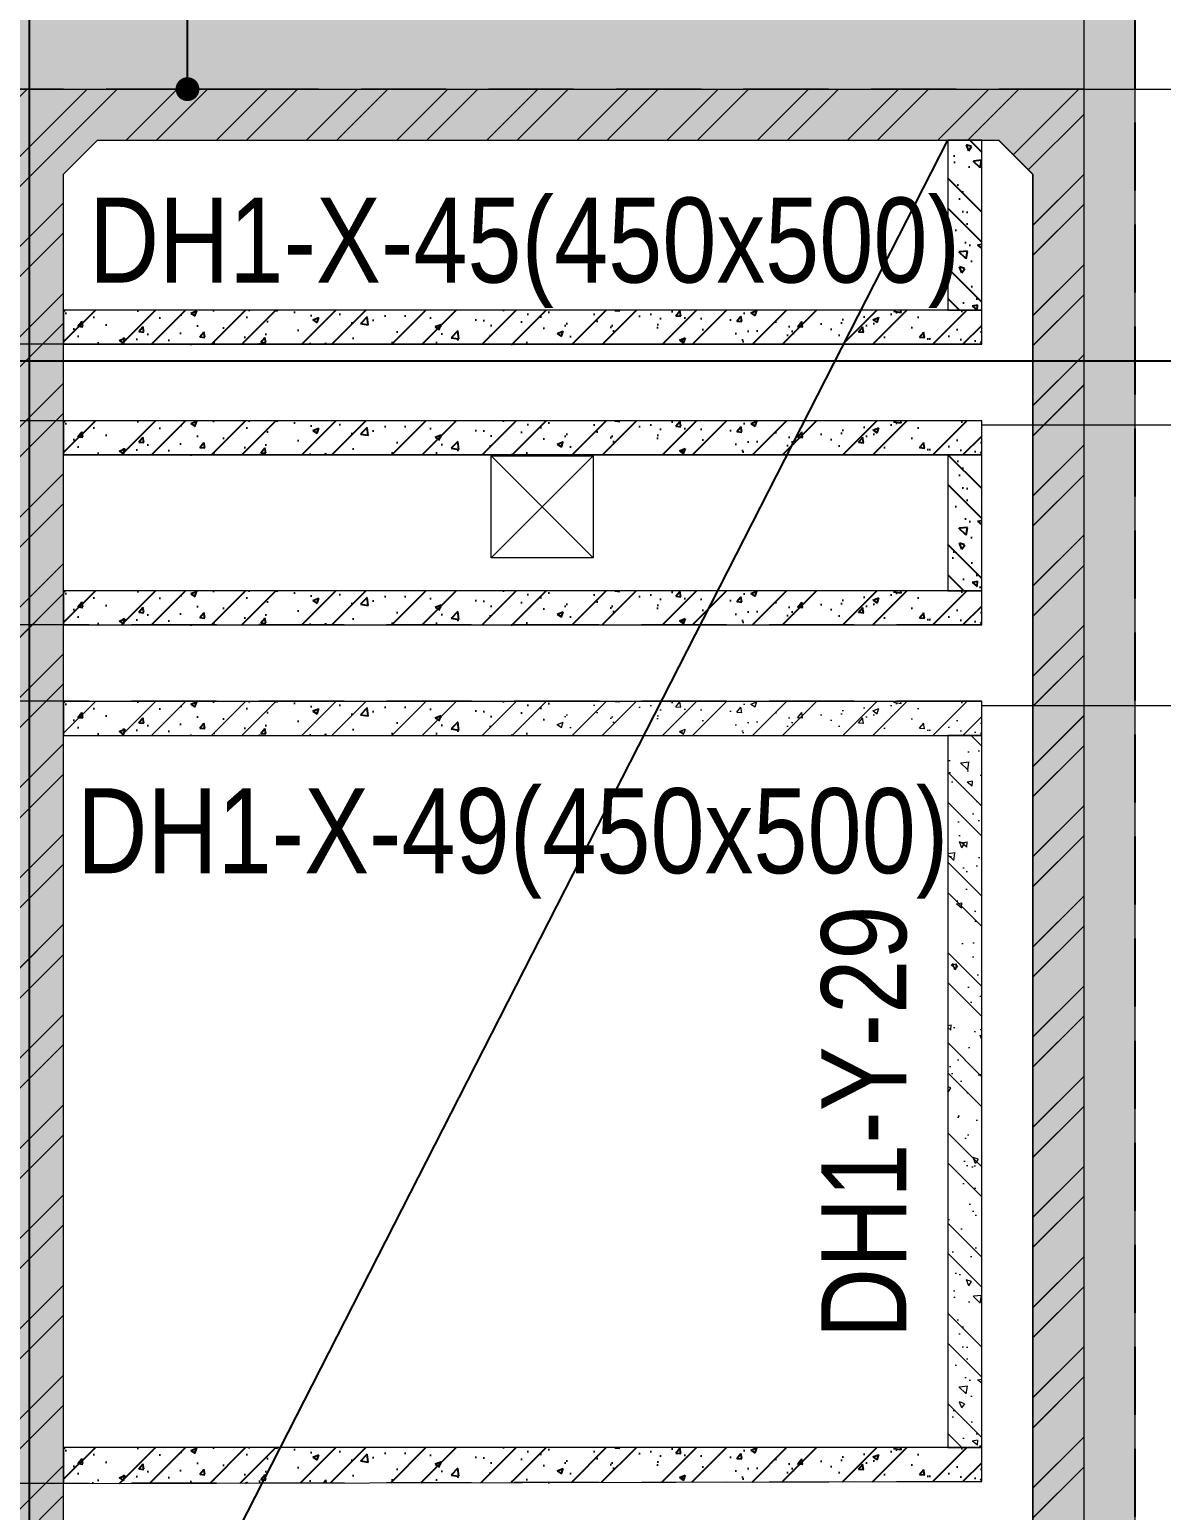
# Model space of a CAD drawing. Header units: millimetres. Extents: x 3718783 to 4027851, y 882487 to 1100782.
# Drawn here: x 3893729 to 3900386, y 923538 to 932246 of the extents above; entities that cross this region are included whole.
import ezdxf
from ezdxf import colors
from ezdxf.entities.mleader import LeaderData, LeaderLine
from ezdxf.enums import TextEntityAlignment as Align
from ezdxf.math import Vec2, Vec3

# ---------------------------------------------------------------- set-up
doc = ezdxf.new("R2010")
doc.units = ezdxf.units.MM
doc.header["$LTSCALE"] = 200
doc.header["$MEASUREMENT"] = 0
for name, pattern in [('CHG_XX_Cot_Ham 1$0$MB_Luoi truc$0$HTT Hidden 21', [3, 2, -1]), ('CHG_XX_Damsan_Ham 1$0$HIDDEN', [0.375, 0.25, -0.125]), ('CHG_XX_Luoi truc$0$MB_Luoi truc$0$Center101', [13, 10, -1, 1, -1]), ('HIDDEN', [0.375, 0.25, -0.125])]:
    doc.linetypes.add(name, pattern=pattern)
doc.layers.get('Defpoints').update_dxf_attribs({"color": 14, "lineweight": 0})
for name, color, linetype, lineweight in [('CHG_XX_Cot_Ham 1$0$Ap0302_PC', 150, 'Continuous', 9), ('CHG_XX_Cot_Ham 1$0$Ap0311_H', 8, 'Continuous', 15), ('CHG_XX_Cot_Ham 1$0$NS-DuongBao', 3, 'Continuous', 18), ('CHG_XX_Cot_Ham 1$0$Start hatch', 8, 'Continuous', 25), ('CHG_XX_Damsan_Ham 1$0$DBAO', 3, 'Continuous', 13), ('CHG_XX_Damsan_Ham 1$0$DGIONG', 4, 'Continuous', 13), ('CHG_XX_Damsan_Ham 1$0$DMo', 254, 'CHG_XX_Damsan_Ham 1$0$HIDDEN', 9), ('CHG_XX_Damsan_Ham 1$0$HATCH', 215, 'Continuous', 9), ('CHG_XX_Damsan_Ham 1$0$Star Lo Mo', 5, 'Continuous', 13), ('CHG_XX_Damsan_Ham 1$0$Start hatch', 8, 'Continuous', 25), ('CHG_XX_Damsan_Ham 1$0$Start net bao', 3, 'Continuous', 18), ('Dim 200', 1, 'Continuous', 5), ('DMo', 254, 'HIDDEN', 9), ('TEXT P Y', 2, 'Continuous', 15)]:
    doc.layers.add(name, color=color, linetype=linetype, lineweight=lineweight)
for name, color, linetype in [('CHG_XX_Cot_Ham 1$0$MB_Cot ham$0$Concrete Line', 6, 'Continuous'), ('CHG_XX_Cot_Ham 1$0$mb_cot tang 1-3$0$Concrete Line', 6, 'Continuous'), ('CHG_XX_Damsan_Ham 1$0$GHI CHU', 7, 'Continuous'), ('CHG_XX_Luoi truc$0$Grid', 34, 'Continuous'), ('CHG_XX_Luoi truc$0$Grid Line', 251, 'CHG_XX_Luoi truc$0$MB_Luoi truc$0$Center101'), ('mb_cot tang 1-3$0$Concrete Line', 6, 'Continuous'), ('TEXT P X', 1, 'Continuous')]:
    doc.layers.add(name, color=color, linetype=linetype)
doc.styles.add('CHG_XX_Damsan_Ham 1$0$MB Ham 1$0$DTE-VN', font='vn_vni.shx', dxfattribs={"width": 0.6})
doc.styles.add('CHG_XX_Luoi truc$0$MB_Luoi truc$0$Grid A-F$0$VNI-HelveCB', font='VHELVCB_0.TTF')
doc.styles.add('MB_Luoi truc$0$Arial_C', font='arial.ttf', dxfattribs={"width": 0.85})
doc.styles.add('TTP-HelCon', font='VHELVCN_0.TTF')
doc.dimstyles.new('200', dxfattribs={"dimscale": 200, "dimtxt": 2.4, "dimasz": 0.7, "dimexe": 0.0003, "dimexo": 0, "dimgap": 1, "dimtad": 1, "dimdec": 0, "dimzin": 12, "dimdsep": 46, "dimtxsty": 'MB_Luoi truc$0$Arial_C', "dimblk": 'MB_Luoi truc$0$_Dot', "dimcen": 0.5, "dimclrd": 256, "dimclre": 8, "dimclrt": 1, "dimadec": 0, "dimazin": 0, "dimtfac": 1, "dimtdec": 0, "dimtix": 1, "dimtmove": 2, "dimatfit": 3, "dimldrblk": 'MB_Luoi truc$0$HTT Arrow 30', "dimfxl": 1, "dimtolj": 1, "dimtzin": 0, "dimlwe": -1, "dimarcsym": 0})

# ---------------------------------------------------------------- blocks, each defined once
blk = doc.blocks.new('*U401')
at = {"layer": 'CHG_XX_Luoi truc$0$Grid Line'}
blk.add_line((0, 0), (0, 608), dxfattribs=at)
at = {"layer": 'CHG_XX_Luoi truc$0$Grid', "lineweight": -2, "style": 'CHG_XX_Luoi truc$0$MB_Luoi truc$0$Grid A-F$0$VNI-HelveCB'}
for tag, p in [('GRIDSUB', (0, 617)), ('GRID', (0, -9))]:
    blk.add_attdef(tag, text='', height=5, dxfattribs=at).set_placement(p, align=Align.MIDDLE)
blk = doc.blocks.new('*U403')
at = {"layer": 'CHG_XX_Luoi truc$0$Grid Line'}
blk.add_line((0, 0), (0, 438), dxfattribs=at)
at = {"layer": 'CHG_XX_Luoi truc$0$Grid', "lineweight": -2, "style": 'CHG_XX_Luoi truc$0$MB_Luoi truc$0$Grid A-F$0$VNI-HelveCB'}
for tag, p in [('GRIDSUB', (0, 447)), ('GRID', (0, -9))]:
    blk.add_attdef(tag, text='', height=5, dxfattribs=at).set_placement(p, align=Align.MIDDLE)
blk = doc.blocks.new('CHG_XX_Luoi truc')
at = {"layer": 'CHG_XX_Luoi truc$0$Grid', "xscale": 300, "yscale": 300, "zscale": 300}
blk.add_blockref('*U401', (99550, -12747.2), dxfattribs=at)
at = {"layer": 'CHG_XX_Luoi truc$0$Grid', "xscale": 300.0000000000013, "yscale": 300.0000000000013, "zscale": 300.0000000000013, "rotation": 90}
blk.add_blockref('*U403', (110702.9, 12250), dxfattribs=at)
blk = doc.blocks.new('CHG_XX_Cot_Ham 1')
at = {"layer": 'CHG_XX_Cot_Ham 1$0$Ap0311_H'}
h = blk.add_hatch(color=256, dxfattribs=at)
h.dxf.hatch_style = 1
h.paths.add_polyline_path([(99639.2, 163400), (-10900, 163400), (-10900, 85450), (-300, 85450), (-300, 84050), (32350, 84050), (32350, -9000), (103575.5, -9000), (106050, -6022), (106050, 158254.3)])
h.paths.add_polyline_path([(99533.7, 163100), (105750, 158110.4), (105750, 90450), (105650, 90450), (105650, 90450), (105750, 90450), (105750, 13850), (105750, 13825.9), (105750, -5913.6), (103434.7, -8700), (93600, -8700), (32650, -8700), (32650, 84350), (0, 84350), (0, 85750), (-10600, 85750), (-10600, 163100), (93600, 163100)], flags=16)
at = {"layer": 'CHG_XX_Cot_Ham 1$0$NS-DuongBao'}
h = blk.add_hatch(dxfattribs=at)
h.set_pattern_fill('ANSI32', color=256, scale=1000, style=0)
h.set_pattern_definition([(45, (-2213769.43, 588216.8), (-265.165043, 265.165043), []), (45, (-2213592.66, 588216.8), (-265.165043, 265.165043), [])])
h.paths.add_polyline_path([(99450, -8200), (99250, -8400), (94099.8, -8400), (93899.8, -8200), (93899.8, 13349.8), (94100, 13550), (96700, 13550), (99250, 13550), (99450, 13350)], flags=16)
h.paths.add_polyline_path([(93599.8, 13850), (97000, 13850), (99550, 13850), (105750, 13850), (105750, -5913.6), (103434.7, -8700), (93599.8, -8700)])
h.paths.add_polyline_path([(99950, 13550), (105250, 13550), (105450, 13350), (105450, -5805.3), (103294, -8400), (99950, -8400), (99750, -8200), (99750, 13350)])
at = {"layer": 'CHG_XX_Cot_Ham 1$0$Start hatch'}
h = blk.add_hatch(dxfattribs=at)
h.set_pattern_fill('AR-CONC', color=256, scale=50)
h.set_pattern_definition([(50, (0, 0), (358.6301, -31.3761), [37.5, -412.5]), (355, (0, 0), (-69.3757, 376.0961), [30, -330]), (100.45144, (29.9, -2.6), (289.2544, 344.72), [31.8701, -350.571]), (46.1842, (0, 100), (533.6207, -82.7596), [56.25, -618.75]), (96.63564, (44.47, 93.1), (467.331, 487.0593), [47.8052, -525.857]), (351.18416, (0, 100), (467.331, 487.0593), [45, -495]), (21, (50, 75), (298.4535, -201.30945), [37.5, -412.5]), (326, (50, 75), (121.6577, 362.575), [30, -330]), (71.45144, (74.87, 58.22), (420.1112, 161.2656), [31.8701, -350.571]), (37.5, (0, 0), (6.07993, 166.44693), [0, -326, 0, -335, 0, -331.25]), (7.5, (0, 0), (131.53477, 197.20586), [0, -191, 0, -318.5, 0, -126.25]), (327.5, (-111.5, 0), (266.91122, -11.27744), [0, -125, 0, -390, 0, -517.5]), (317.5, (-161.5, 0), (291.5931, 50.0525), [0, -162.5, 0, -259, 0, -367.5])])
h.paths.add_polyline_path([(99450, -8200), (99250, -8400), (94099.8, -8400), (93899.8, -8200), (93899.8, 13349.8), (94100, 13550), (96700, 13550), (99250, 13550), (99450, 13350)], flags=16)
h.paths.add_polyline_path([(93599.8, 13850), (97000, 13850), (99550, 13850), (105750, 13850), (105750, -5913.6), (103434.7, -8700), (93599.8, -8700)])
h.paths.add_polyline_path([(99950, 13550), (105250, 13550), (105450, 13350), (105450, -5805.3), (103294, -8400), (99950, -8400), (99750, -8200), (99750, 13350)])
at = {"layer": 'CHG_XX_Cot_Ham 1$0$Ap0302_PC'}
blk.add_lwpolyline([(32350, 84050), (-300, 84050), (-300, 85450), (-10900, 85450), (-10900, 163400), (99639.2, 163400), (106050, 158254.3), (106050, -6022), (103575.5, -9000), (32350, -9000)], close=True, dxfattribs=at)
blk.add_lwpolyline([(105750, 90444), (105750, -5913.6), (103434.7, -8700), (32650, -8700), (32650, 84350), (0, 84350), (0, 85750), (-10600, 85750), (-10600, 163100), (99533.7, 163100), (105750, 158110.4), (105750, 127475.9)], dxfattribs=at)
at = {"layer": 'CHG_XX_Cot_Ham 1$0$MB_Cot ham$0$Concrete Line', "linetype": 'CHG_XX_Cot_Ham 1$0$MB_Luoi truc$0$HTT Hidden 21'}
blk.add_lwpolyline([(99639.2, 163400), (106050, 158254.3), (106050, -6022), (103575.5, -9000), (32350, -9000), (32350, 84050), (-300, 84050), (-300, 85450), (-10900, 85450), (-10900, 163400)], close=True, dxfattribs=at)
at = {"layer": 'CHG_XX_Cot_Ham 1$0$NS-DuongBao'}
for points in [[(93599.8, 13850), (97000, 13850), (97000, 13850), (99550, 13850), (99550, 13850), (105750, 13850), (105750, -5913.6), (103434.7, -8700), (93599.8, -8700), (93599.8, 13850)], [(105450, 13350), (105450, -5805.3), (103294, -8400), (99950, -8400), (99750, -8200), (99750, 13350), (99950, 13550), (105250, 13550), (105450, 13350)]]:
    blk.add_lwpolyline(points, dxfattribs=at)
at = {"layer": 'CHG_XX_Cot_Ham 1$0$mb_cot tang 1-3$0$Concrete Line'}
blk.add_blockref('CHG_XX_Luoi truc', (0, 0), dxfattribs=at)
blk = doc.blocks.new('MB_Luoi truc$0$_Dot')
at = {"color": 0, "linetype": 'ByBlock', "lineweight": -2}
blk.add_line((-0.5, 0), (-1, 0), dxfattribs=at)
at = {"color": 0, "linetype": 'ByBlock', "const_width": 0.5}
blk.add_lwpolyline([(-0.25, 0, 1), (0.25, 0, 1)], format="xyb", close=True, dxfattribs=at)
blk = doc.blocks.new('*D146')
at = {"layer": 'Defpoints', "color": 0, "transparency": 16777216}
for p in [(3894657.2, 934611.1), (3895266.4, 934611.1), (3895134, 931895.7)]:
    blk.add_point(p, dxfattribs=at)
at = {"layer": 'Dim 200', "color": 8, "transparency": 16777216}
for p, q in [((3895266.4, 934611.1), (3894657.1, 934611.1)), ((3895134, 931895.7), (3894657.1, 931895.7))]:
    blk.add_line(p, q, dxfattribs=at)
at = {"layer": 'Dim 200', "lineweight": -2, "transparency": 16777216}
blk.add_line((3894657.2, 932035.7), (3894657.2, 934471.1), dxfattribs=at)
at = {"layer": 'Dim 200', "lineweight": -2, "transparency": 16777216, "xscale": 140, "yscale": 140, "zscale": 140}
for p, rotation in [((3894657.2, 934611.1), 90), ((3894657.2, 931895.7), 270)]:
    blk.add_blockref('MB_Luoi truc$0$_Dot', p, dxfattribs=dict(at, rotation=rotation))
at = {"layer": 'Dim 200', "color": 1, "transparency": 16777216, "insert": (3894212.1, 933253.4), "char_height": 480, "attachment_point": 5, "rotation": 90, "style": 'MB_Luoi truc$0$Arial_C'}
blk.add_mtext('\\A1;2715', dxfattribs=at)
blk = doc.blocks.new('MB_Luoi truc$0$HTT Arrow 30')
blk.add_hatch(color=256).paths.add_polyline_path([(-2.5, 0.375), (-2.5, -0.375), (0, 0)])
at = {"color": 0, "linetype": 'ByBlock', "lineweight": -2}
for p, q in [((0, 0), (-2.5, 0.375)), ((-2.5, -0.375), (-2.5, 0.375)), ((0, 0), (-2.5, -0.375))]:
    blk.add_line(p, q, dxfattribs=at)
blk = doc.blocks.new('*D234')
at = {"layer": 'Defpoints', "color": 0, "transparency": 16777216}
for p in [(3899328.7, 928270.7), (3902033.9, 928270.7), (3899328.7, 923220.7)]:
    blk.add_point(p, dxfattribs=at)
at = {"layer": 'Dim 200', "color": 8, "transparency": 16777216}
for p, q in [((3899328.7, 928270.7), (3902034, 928270.7)), ((3899328.7, 923220.7), (3902034, 923220.7))]:
    blk.add_line(p, q, dxfattribs=at)
at = {"layer": 'Dim 200', "lineweight": -2, "transparency": 16777216}
blk.add_line((3902033.9, 923360.7), (3902033.9, 928130.7), dxfattribs=at)
at = {"layer": 'Dim 200', "lineweight": -2, "transparency": 16777216, "xscale": 140, "yscale": 140, "zscale": 140}
for p, rotation in [((3902033.9, 928270.7), 90), ((3902033.9, 923220.7), 270)]:
    blk.add_blockref('MB_Luoi truc$0$_Dot', p, dxfattribs=dict(at, rotation=rotation))
at = {"layer": 'Dim 200', "color": 1, "transparency": 16777216, "insert": (3901588.8, 925745.7), "char_height": 480, "attachment_point": 5, "rotation": 90, "style": 'MB_Luoi truc$0$Arial_C'}
blk.add_mtext('\\A1;5050', dxfattribs=at)
blk = doc.blocks.new('*D235')
at = {"layer": 'Defpoints', "color": 0, "transparency": 16777216}
for p in [(3899328.7, 929920.7), (3902033.9, 929920.7), (3899328.7, 928270.7)]:
    blk.add_point(p, dxfattribs=at)
at = {"layer": 'Dim 200', "color": 8, "transparency": 16777216}
for p, q in [((3899328.7, 929920.7), (3902034, 929920.7)), ((3899328.7, 928270.7), (3902034, 928270.7))]:
    blk.add_line(p, q, dxfattribs=at)
at = {"layer": 'Dim 200', "lineweight": -2, "transparency": 16777216}
blk.add_line((3902033.9, 928410.7), (3902033.9, 929780.7), dxfattribs=at)
at = {"layer": 'Dim 200', "lineweight": -2, "transparency": 16777216, "xscale": 140, "yscale": 140, "zscale": 140}
for p, rotation in [((3902033.9, 929920.7), 90), ((3902033.9, 928270.7), 270)]:
    blk.add_blockref('MB_Luoi truc$0$_Dot', p, dxfattribs=dict(at, rotation=rotation))
at = {"layer": 'Dim 200', "color": 1, "transparency": 16777216, "insert": (3901588.8, 929095.7), "char_height": 480, "attachment_point": 5, "rotation": 90, "style": 'MB_Luoi truc$0$Arial_C'}
blk.add_mtext('\\A1;1650', dxfattribs=at)
blk = doc.blocks.new('*D236')
at = {"layer": 'Defpoints', "color": 0, "transparency": 16777216}
for p in [(3899628.6, 930295.7), (3902033.9, 930295.7), (3899328.7, 929920.7)]:
    blk.add_point(p, dxfattribs=at)
at = {"layer": 'Dim 200', "lineweight": -2, "transparency": 16777216}
for p, q in [((3902033.9, 930435.7), (3902033.9, 930575.7)), ((3902033.9, 929920.7), (3902033.9, 930295.7)), ((3902033.9, 929780.7), (3902033.9, 929640.7))]:
    blk.add_line(p, q, dxfattribs=at)
at = {"layer": 'Dim 200', "color": 8, "transparency": 16777216}
for p, q in [((3899628.6, 930295.7), (3902034, 930295.7)), ((3899328.7, 929920.7), (3902034, 929920.7))]:
    blk.add_line(p, q, dxfattribs=at)
at = {"layer": 'Dim 200', "lineweight": -2, "transparency": 16777216, "xscale": 140, "yscale": 140, "zscale": 140}
for p, rotation in [((3902033.9, 930295.7), 270), ((3902033.9, 929920.7), 90)]:
    blk.add_blockref('MB_Luoi truc$0$_Dot', p, dxfattribs=dict(at, rotation=rotation))
at = {"layer": 'Dim 200', "color": 1, "transparency": 16777216, "insert": (3902466, 930108.2), "char_height": 480, "attachment_point": 5, "rotation": 90, "style": 'MB_Luoi truc$0$Arial_C'}
blk.add_mtext('\\A1;375', dxfattribs=at)
blk = doc.blocks.new('*D237')
at = {"layer": 'Defpoints', "color": 0, "transparency": 16777216}
for p in [(3899928.6, 931895.7), (3902033.9, 931895.7), (3899628.6, 930295.7)]:
    blk.add_point(p, dxfattribs=at)
at = {"layer": 'Dim 200', "color": 8, "transparency": 16777216}
for p, q in [((3899928.6, 931895.7), (3902034, 931895.7)), ((3899628.6, 930295.7), (3902034, 930295.7))]:
    blk.add_line(p, q, dxfattribs=at)
at = {"layer": 'Dim 200', "lineweight": -2, "transparency": 16777216}
blk.add_line((3902033.9, 930435.7), (3902033.9, 931755.7), dxfattribs=at)
at = {"layer": 'Dim 200', "lineweight": -2, "transparency": 16777216, "xscale": 140, "yscale": 140, "zscale": 140}
for p, rotation in [((3902033.9, 931895.7), 90), ((3902033.9, 930295.7), 270)]:
    blk.add_blockref('MB_Luoi truc$0$_Dot', p, dxfattribs=dict(at, rotation=rotation))
at = {"layer": 'Dim 200', "color": 1, "transparency": 16777216, "insert": (3901588.8, 931095.7), "char_height": 480, "attachment_point": 5, "rotation": 90, "style": 'MB_Luoi truc$0$Arial_C'}
blk.add_mtext('\\A1;1600', dxfattribs=at)
blk = doc.blocks.new('*D238')
at = {"layer": 'Defpoints', "color": 0, "transparency": 16777216}
for p in [(3899928.6, 935970.7), (3902033.9, 935970.7), (3899928.6, 931895.7)]:
    blk.add_point(p, dxfattribs=at)
at = {"layer": 'Dim 200', "color": 8, "transparency": 16777216}
for p, q in [((3899928.6, 935970.7), (3902034, 935970.7)), ((3899928.6, 931895.7), (3902034, 931895.7))]:
    blk.add_line(p, q, dxfattribs=at)
at = {"layer": 'Dim 200', "lineweight": -2, "transparency": 16777216}
blk.add_line((3902033.9, 932035.7), (3902033.9, 935830.7), dxfattribs=at)
at = {"layer": 'Dim 200', "lineweight": -2, "transparency": 16777216, "xscale": 140, "yscale": 140, "zscale": 140}
for p, rotation in [((3902033.9, 935970.7), 90), ((3902033.9, 931895.7), 270)]:
    blk.add_blockref('MB_Luoi truc$0$_Dot', p, dxfattribs=dict(at, rotation=rotation))
at = {"layer": 'Dim 200', "color": 1, "transparency": 16777216, "insert": (3901588.8, 933933.2), "char_height": 480, "attachment_point": 5, "rotation": 90, "style": 'MB_Luoi truc$0$Arial_C'}
blk.add_mtext('\\A1;4075', dxfattribs=at)
blk = doc.blocks.new('CHG_XX_Damsan_Ham 1', base_point=(3089255.9, -609981))
at = {"layer": 'CHG_XX_Damsan_Ham 1$0$DMo'}
h = blk.add_hatch(dxfattribs=at)
h.set_pattern_fill('AR-SAND', color=256, scale=300)
h.set_pattern_definition([(37.5, (-3786254.53, -697000.4), (-18.89801, 578.04713), [0, -456, 0, -510, 0, -487.5]), (7.5, (-3786254.5, -697000.4), (530.93301, 846.64382), [0, -246, 0, -411, 0, -157.5]), (327.5, (-3786623.53, -697000.4), (934.24256, 1.697716), [0, -150, 0, -540, 0, -705]), (317.5, (-3786623.5, -697000.4), (901.83798, 263.30267), [0, -75, 0, -354, 0, -405])])
h.paths.add_polyline_path([(87200.2, 27400), (105749.9, 27400), (105750, 13850), (93599.8, 13850), (93599.8, 12550), (87200.2, 12550)])
at = {"layer": 'CHG_XX_Damsan_Ham 1$0$HATCH'}
h = blk.add_hatch(dxfattribs=at)
h.set_pattern_fill('AR-CONC', color=256, scale=50)
h.set_pattern_definition([(50, (5850.23, -2300.17), (358.6301, -31.3761), [37.5, -412.5]), (355, (5850.23, -2300.17), (-69.3757, 376.096), [30, -330]), (100.45144, (5880.12, -2302.8), (289.2544, 344.72), [31.8701, -350.571]), (46.1842, (5850.23, -2200.17), (533.6207, -82.7596), [56.25, -618.75]), (96.63564, (5894.7, -2207.07), (467.331, 487.0593), [47.8052, -525.857]), (351.18416, (5850.23, -2200.17), (467.331, 487.0593), [45, -495]), (21, (5900.23, -2225.17), (298.4535, -201.30945), [37.5, -412.5]), (326, (5900.23, -2225.17), (121.6577, 362.575), [30, -330]), (71.45144, (5925.1, -2241.95), (420.1112, 161.2656), [31.8701, -350.571]), (37.5, (5850.23, -2300.17), (6.07993, 166.44693), [0, -326, 0, -335, 0, -331.25]), (7.5, (5850.23, -2300.17), (131.53477, 197.20586), [0, -191, 0, -318.5, 0, -126.25]), (327.5, (5738.73, -2300.17), (266.91122, -11.27744), [0, -125, 0, -390, 0, -517.5]), (317.5, (5688.73, -2300.17), (291.5931, 50.0525), [0, -162.5, 0, -259, 0, -367.5])])
h.paths.add_polyline_path([(99750, 10049.8), (105150, 10049.8), (105150, 10249.8), (99750, 10249.8)])
h = blk.add_hatch(dxfattribs=at)
h.set_pattern_fill('ANSI32', color=256, scale=1000, style=0)
h.set_pattern_definition([(45, (5755, -2768.05), (-265.165, 265.165), []), (45, (5931.8, -2768.05), (-265.165, 265.165), [])])
h.paths.add_polyline_path([(99750, 10049.8), (105150, 10049.8), (105150, 10249.8), (99750, 10249.8)])
h = blk.add_hatch(dxfattribs=at)
h.set_pattern_fill('AR-CONC', color=256, scale=50, angle=90)
h.set_pattern_definition([(140, (117500, -92649.77), (31.3761, 358.6301), [37.5, -412.5]), (85, (117500, -92649.77), (-376.0961, -69.3757), [30, -330]), (190.45144, (117502.6, -92619.88), (-344.72, 289.2544), [31.8701, -350.571]), (136.1842, (117400, -92649.77), (82.7596, 533.6207), [56.25, -618.75]), (186.63564, (117406.9, -92605.3), (-487.0593, 467.331), [47.8052, -525.857]), (81.18416, (117400, -92649.77), (-487.0593, 467.331), [45, -495]), (111, (117425, -92599.77), (201.30945, 298.4535), [37.5, -412.5]), (56, (117425, -92599.77), (-362.575, 121.6577), [30, -330]), (161.45144, (117441.78, -92574.9), (-161.2656, 420.1112), [31.8701, -350.571]), (127.5, (117500, -92649.77), (-166.44693, 6.07993), [0, -326, 0, -335, 0, -331.25]), (97.5, (117500, -92649.77), (-197.20586, 131.53477), [0, -191, 0, -318.5, 0, -126.25]), (57.5, (117500, -92761.27), (11.27744, 266.91122), [0, -125, 0, -390, 0, -517.5]), (47.5, (117500, -92811.27), (-50.0525, 291.5931), [0, -162.5, 0, -259, 0, -367.5])])
h.paths.add_polyline_path([(105150, 5861.8), (105150, 10049.8), (104950, 10049.8), (104950, 5861.8)])
h = blk.add_hatch(dxfattribs=at)
h.set_pattern_fill('ANSI32', color=256, scale=1000, angle=90, style=0)
h.set_pattern_definition([(135, (117967.88, -92745), (-265.165, -265.165), []), (135, (117967.88, -92568.2), (-265.165, -265.165), [])])
h.paths.add_polyline_path([(105150, 5861.8), (105150, 10049.8), (104950, 10049.8), (104950, 5861.8)])
at = {"layer": 'CHG_XX_Damsan_Ham 1$0$Start hatch'}
h = blk.add_hatch(dxfattribs=at)
h.set_pattern_fill('AR-CONC', color=256, scale=50, angle=90)
h.set_pattern_definition([(140, (117500, -85974.77), (31.3761, 358.6301), [37.5, -412.5]), (85, (117500, -85974.77), (-376.096, -69.3757), [30, -330]), (190.45144, (117502.6, -85944.88), (-344.72, 289.2544), [31.8701, -350.571]), (136.1842, (117400, -85974.77), (82.7596, 533.6207), [56.25, -618.75]), (186.63564, (117406.9, -85930.3), (-487.0593, 467.331), [47.8052, -525.857]), (81.18416, (117400, -85974.77), (-487.0593, 467.331), [45, -495]), (111, (117425, -85924.77), (201.30945, 298.4535), [37.5, -412.5]), (56, (117425, -85924.77), (-362.575, 121.6577), [30, -330]), (161.45144, (117441.78, -85899.9), (-161.2656, 420.1112), [31.8701, -350.571]), (127.5, (117500, -85974.77), (-166.44693, 6.07993), [0, -326, 0, -335, 0, -331.25]), (97.5, (117500, -85974.77), (-197.20586, 131.53477), [0, -191, 0, -318.5, 0, -126.25]), (57.5, (117500, -86086.27), (11.27744, 266.91122), [0, -125, 0, -390, 0, -517.5]), (47.5, (117500, -86136.27), (-50.0525, 291.5931), [0, -162.5, 0, -259, 0, -367.5])])
h.paths.add_polyline_path([(105150, 12550), (105150, 13550), (104950, 13550), (104950, 12550)])
h = blk.add_hatch(dxfattribs=at)
h.set_pattern_fill('ANSI32', color=256, scale=1000, angle=90, style=0)
h.set_pattern_definition([(135, (117967.88, -86070), (-265.165, -265.165), []), (135, (117967.88, -85893.2), (-265.165, -265.165), [])])
h.paths.add_polyline_path([(105150, 12550), (105150, 13550), (104950, 13550), (104950, 12550)])
h = blk.add_hatch(dxfattribs=at)
h.set_pattern_fill('AR-CONC', color=256, scale=50)
h.set_pattern_definition([(50, (5850.23, 1e-10), (358.6301, -31.3761), [37.5, -412.5]), (355, (5850.23, 1e-10), (-69.3757, 376.096), [30, -330]), (100.45144, (5880.12, -2.6), (289.2544, 344.72), [31.8701, -350.571]), (46.1842, (5850.23, 100), (533.6207, -82.7596), [56.25, -618.75]), (96.63564, (5894.7, 93.1), (467.331, 487.0593), [47.8052, -525.857]), (351.18416, (5850.23, 100), (467.331, 487.0593), [45, -495]), (21, (5900.23, 75), (298.4535, -201.30945), [37.5, -412.5]), (326, (5900.23, 75), (121.6577, 362.575), [30, -330]), (71.45144, (5925.1, 58.22), (420.1112, 161.2656), [31.8701, -350.571]), (37.5, (5850.23, 1e-10), (6.07993, 166.44693), [0, -326, 0, -335, 0, -331.25]), (7.5, (5850.23, 1e-10), (131.53477, 197.20586), [0, -191, 0, -318.5, 0, -126.25]), (327.5, (5738.73, 1e-10), (266.91122, -11.27744), [0, -125, 0, -390, 0, -517.5]), (317.5, (5688.73, 1e-10), (291.5931, 50.0525), [0, -162.5, 0, -259, 0, -367.5])])
h.paths.add_polyline_path([(99750, 12350), (105150, 12350), (105150, 12550), (99750, 12550)])
h = blk.add_hatch(dxfattribs=at)
h.set_pattern_fill('ANSI32', color=256, scale=1000, style=0)
h.set_pattern_definition([(45, (5755, -467.88), (-265.165, 265.165), []), (45, (5931.8, -467.88), (-265.165, 265.165), [])])
h.paths.add_polyline_path([(99750, 12350), (105150, 12350), (105150, 12550), (99750, 12550)])
h = blk.add_hatch(dxfattribs=at)
h.set_pattern_fill('AR-CONC', color=256, scale=50)
h.set_pattern_definition([(50, (5850.23, -650), (358.6301, -31.3761), [37.5, -412.5]), (355, (5850.23, -650), (-69.3757, 376.096), [30, -330]), (100.45144, (5880.12, -652.6), (289.2544, 344.72), [31.8701, -350.571]), (46.1842, (5850.23, -550), (533.6207, -82.7596), [56.25, -618.75]), (96.63564, (5894.7, -556.9), (467.331, 487.0593), [47.8052, -525.857]), (351.18416, (5850.23, -550), (467.331, 487.0593), [45, -495]), (21, (5900.23, -575), (298.4535, -201.30945), [37.5, -412.5]), (326, (5900.23, -575), (121.6577, 362.575), [30, -330]), (71.45144, (5925.1, -591.78), (420.1112, 161.2656), [31.8701, -350.571]), (37.5, (5850.23, -650), (6.07993, 166.44693), [0, -326, 0, -335, 0, -331.25]), (7.5, (5850.23, -650), (131.53477, 197.20586), [0, -191, 0, -318.5, 0, -126.25]), (327.5, (5738.73, -650), (266.91122, -11.27744), [0, -125, 0, -390, 0, -517.5]), (317.5, (5688.73, -650), (291.5931, 50.0525), [0, -162.5, 0, -259, 0, -367.5])])
h.paths.add_polyline_path([(99750, 11700), (102651.1, 11700), (102651.1, 11900), (99750, 11900)])
h = blk.add_hatch(dxfattribs=at)
h.set_pattern_fill('AR-CONC', color=256, scale=50)
h.set_pattern_definition([(50, (5850.23, -650), (358.6301, -31.3761), [37.5, -412.5]), (355, (5850.23, -650), (-69.3757, 376.096), [30, -330]), (100.45144, (5880.12, -652.6), (289.2544, 344.72), [31.8701, -350.571]), (46.1842, (5850.23, -550), (533.6207, -82.7596), [56.25, -618.75]), (96.63564, (5894.7, -556.9), (467.331, 487.0593), [47.8052, -525.857]), (351.18416, (5850.23, -550), (467.331, 487.0593), [45, -495]), (21, (5900.23, -575), (298.4535, -201.30945), [37.5, -412.5]), (326, (5900.23, -575), (121.6577, 362.575), [30, -330]), (71.45144, (5925.1, -591.78), (420.1112, 161.2656), [31.8701, -350.571]), (37.5, (5850.23, -650), (6.07993, 166.44693), [0, -326, 0, -335, 0, -331.25]), (7.5, (5850.23, -650), (131.53477, 197.20586), [0, -191, 0, -318.5, 0, -126.25]), (327.5, (5738.73, -650), (266.91122, -11.27744), [0, -125, 0, -390, 0, -517.5]), (317.5, (5688.73, -650), (291.5931, 50.0525), [0, -162.5, 0, -259, 0, -367.5])])
h.paths.add_polyline_path([(99750, 11700), (105150, 11700), (105150, 11900), (99750, 11900)])
h = blk.add_hatch(dxfattribs=at)
h.set_pattern_fill('ANSI32', color=256, scale=1000, style=0)
h.set_pattern_definition([(45, (5755, -1117.88), (-265.165, 265.165), []), (45, (5931.8, -1117.88), (-265.165, 265.165), [])])
h.paths.add_polyline_path([(99750, 11700), (105150, 11700), (105150, 11900), (99750, 11900)])
h = blk.add_hatch(dxfattribs=at)
h.set_pattern_fill('AR-CONC', color=256, scale=50, angle=90)
h.set_pattern_definition([(140, (117500, -87599.77), (31.3761, 358.6301), [37.5, -412.5]), (85, (117500, -87599.77), (-376.096, -69.3757), [30, -330]), (190.45144, (117502.6, -87569.88), (-344.72, 289.2544), [31.8701, -350.571]), (136.1842, (117400, -87599.77), (82.7596, 533.6207), [56.25, -618.75]), (186.63564, (117406.9, -87555.3), (-487.0593, 467.331), [47.8052, -525.857]), (81.18416, (117400, -87599.77), (-487.0593, 467.331), [45, -495]), (111, (117425, -87549.77), (201.30945, 298.4535), [37.5, -412.5]), (56, (117425, -87549.77), (-362.575, 121.6577), [30, -330]), (161.45144, (117441.78, -87524.9), (-161.2656, 420.1112), [31.8701, -350.571]), (127.5, (117500, -87599.77), (-166.44693, 6.07993), [0, -326, 0, -335, 0, -331.25]), (97.5, (117500, -87599.77), (-197.20586, 131.53477), [0, -191, 0, -318.5, 0, -126.25]), (57.5, (117500, -87711.27), (11.27744, 266.91122), [0, -125, 0, -390, 0, -517.5]), (47.5, (117500, -87761.27), (-50.0525, 291.5931), [0, -162.5, 0, -259, 0, -367.5])])
h.paths.add_polyline_path([(105150, 10899.8), (105150, 11700), (104950, 11700), (104950, 10899.8)])
h = blk.add_hatch(dxfattribs=at)
h.set_pattern_fill('ANSI32', color=256, scale=1000, angle=90, style=0)
h.set_pattern_definition([(135, (117967.88, -87695), (-265.165, -265.165), []), (135, (117967.88, -87518.2), (-265.165, -265.165), [])])
h.paths.add_polyline_path([(105150, 10899.8), (105150, 11700), (104950, 11700), (104950, 10899.8)])
h = blk.add_hatch(dxfattribs=at)
h.set_pattern_fill('AR-CONC', color=256, scale=50)
h.set_pattern_definition([(50, (5850.23, -1650.17), (358.6301, -31.3761), [37.5, -412.5]), (355, (5850.23, -1650.17), (-69.3757, 376.096), [30, -330]), (100.45144, (5880.12, -1652.8), (289.2544, 344.72), [31.8701, -350.571]), (46.1842, (5850.23, -1550.17), (533.6207, -82.7596), [56.25, -618.75]), (96.63564, (5894.7, -1557.07), (467.331, 487.0593), [47.8052, -525.857]), (351.18416, (5850.23, -1550.17), (467.331, 487.0593), [45, -495]), (21, (5900.23, -1575.17), (298.4535, -201.30945), [37.5, -412.5]), (326, (5900.23, -1575.17), (121.6577, 362.575), [30, -330]), (71.45144, (5925.1, -1591.95), (420.1112, 161.2656), [31.8701, -350.571]), (37.5, (5850.23, -1650.17), (6.07993, 166.44693), [0, -326, 0, -335, 0, -331.25]), (7.5, (5850.23, -1650.17), (131.53477, 197.20586), [0, -191, 0, -318.5, 0, -126.25]), (327.5, (5738.73, -1650.17), (266.91122, -11.27744), [0, -125, 0, -390, 0, -517.5]), (317.5, (5688.73, -1650.17), (291.5931, 50.0525), [0, -162.5, 0, -259, 0, -367.5])])
h.paths.add_polyline_path([(99750, 10699.8), (105150, 10699.8), (105150, 10899.8), (99750, 10899.8)])
h = blk.add_hatch(dxfattribs=at)
h.set_pattern_fill('ANSI32', color=256, scale=1000, style=0)
h.set_pattern_definition([(45, (5755, -2118.05), (-265.165, 265.165), []), (45, (5931.8, -2118.05), (-265.165, 265.165), [])])
h.paths.add_polyline_path([(99750, 10699.8), (105150, 10699.8), (105150, 10899.8), (99750, 10899.8)])
h = blk.add_hatch(dxfattribs=at)
h.set_pattern_fill('AR-CONC', color=256, scale=50)
h.set_pattern_definition([(50, (5850.23, -2300.17), (358.6301, -31.3761), [37.5, -412.5]), (355, (5850.23, -2300.17), (-69.3757, 376.096), [30, -330]), (100.45144, (5880.12, -2302.8), (289.2544, 344.72), [31.8701, -350.571]), (46.1842, (5850.23, -2200.17), (533.6207, -82.7596), [56.25, -618.75]), (96.63564, (5894.7, -2207.07), (467.331, 487.0593), [47.8052, -525.857]), (351.18416, (5850.23, -2200.17), (467.331, 487.0593), [45, -495]), (21, (5900.23, -2225.17), (298.4535, -201.30945), [37.5, -412.5]), (326, (5900.23, -2225.17), (121.6577, 362.575), [30, -330]), (71.45144, (5925.1, -2241.95), (420.1112, 161.2656), [31.8701, -350.571]), (37.5, (5850.23, -2300.17), (6.07993, 166.44693), [0, -326, 0, -335, 0, -331.25]), (7.5, (5850.23, -2300.17), (131.53477, 197.20586), [0, -191, 0, -318.5, 0, -126.25]), (327.5, (5738.73, -2300.17), (266.91122, -11.27744), [0, -125, 0, -390, 0, -517.5]), (317.5, (5688.73, -2300.17), (291.5931, 50.0525), [0, -162.5, 0, -259, 0, -367.5])])
h.paths.add_polyline_path([(99750, 10049.8), (102651.1, 10049.8), (102651.1, 10249.8), (99750, 10249.8)])
h = blk.add_hatch(dxfattribs=at)
h.set_pattern_fill('AR-CONC', color=256, scale=50)
h.set_pattern_definition([(50, (5850.23, -6688.2), (358.6301, -31.3761), [37.5, -412.5]), (355, (5850.23, -6688.2), (-69.3757, 376.096), [30, -330]), (100.45144, (5880.12, -6690.8), (289.2544, 344.72), [31.8701, -350.571]), (46.1842, (5850.23, -6588.2), (533.6207, -82.7596), [56.25, -618.75]), (96.63564, (5894.7, -6595.1), (467.331, 487.0593), [47.8052, -525.857]), (351.18416, (5850.23, -6588.2), (467.331, 487.0593), [45, -495]), (21, (5900.23, -6613.2), (298.4535, -201.30945), [37.5, -412.5]), (326, (5900.23, -6613.2), (121.6577, 362.575), [30, -330]), (71.45144, (5925.1, -6629.96), (420.1112, 161.2656), [31.8701, -350.571]), (37.5, (5850.23, -6688.19), (6.07993, 166.44693), [0, -326, 0, -335, 0, -331.25]), (7.5, (5850.23, -6688.19), (131.53477, 197.20586), [0, -191, 0, -318.5, 0, -126.25]), (327.5, (5738.73, -6688.19), (266.91122, -11.27744), [0, -125, 0, -390, 0, -517.5]), (317.5, (5688.73, -6688.2), (291.5931, 50.0525), [0, -162.5, 0, -259, 0, -367.5])])
h.paths.add_polyline_path([(99750, 5650.4), (105150, 5661.8), (105150, 5861.8), (99750, 5861.8)])
h = blk.add_hatch(dxfattribs=at)
h.set_pattern_fill('ANSI32', color=256, scale=1000, style=0)
h.set_pattern_definition([(45, (5755, -7156.07), (-265.165, 265.165), []), (45, (5931.8, -7156.07), (-265.165, 265.165), [])])
h.paths.add_polyline_path([(99750, 5650.4), (105150, 5661.8), (105150, 5861.8), (99750, 5861.8)])
at = {"layer": 'CHG_XX_Damsan_Ham 1$0$DBAO'}
blk.add_lwpolyline([(-10900, 85450), (-10900, 163400), (99639.2, 163400), (106050, 158250), (106050, -6022), (103575.5, -9000), (32350, -9000), (32350, 84050), (-300, 84050), (-300, 85450), (-10900, 85450)], dxfattribs=at)
at = {"layer": 'CHG_XX_Damsan_Ham 1$0$DMo', "ltscale": 10}
for p, q in [((105750, 13850), (87200.2, 13850)), ((105150, 12350), (105150, 13550.1)), ((105150, 12350), (86600.2, 12350)), ((105150, 11900), (92600, 11900)), ((105150, 10699.9), (105150, 11900)), ((105150, 10699.9), (92600, 10699.9)), ((105150, 10249.9), (92600, 10249.9)), ((105150, 5673.8), (105150, 10249.9)), ((105150, 5660.7), (92600, 5636.7))]:
    blk.add_line(p, q, dxfattribs=at)
at = {"layer": 'CHG_XX_Damsan_Ham 1$0$DMo', "linetype": 'Continuous', "ltscale": 10}
for p, q in [((105150, 12350), (99750, 12350)), ((105150, 11900), (99750, 11900)), ((105150, 11700), (99750, 11700))]:
    blk.add_line(p, q, dxfattribs=at)
at = {"layer": 'CHG_XX_Damsan_Ham 1$0$GHI CHU'}
blk.add_line((93899.8, -8100), (104950, 13550), dxfattribs=at)
at = {"layer": 'CHG_XX_Damsan_Ham 1$0$Star Lo Mo'}
for p, q in [((102264, 11093.1), (102864, 11693.1)), ((102264, 11693.1), (102864, 11093.1))]:
    blk.add_line(p, q, dxfattribs=at)
blk.add_lwpolyline([(102264, 11693.1), (102864, 11693.1), (102864, 11093.1), (102264, 11093.1)], close=True, dxfattribs=at)
at = {"layer": 'CHG_XX_Damsan_Ham 1$0$Start net bao', "color": 1}
for points in [[(105150, 12550), (105150, 13550), (104950, 13550), (104950, 12550)], [(99750, 12350), (105150, 12350), (105150, 12550), (99750, 12550)], [(99750, 11700), (105150, 11700), (105150, 11900), (99750, 11900)], [(105150, 10899.8), (105150, 11700), (104950, 11700), (104950, 10899.8)], [(99750, 10699.8), (105150, 10699.8), (105150, 10899.8), (99750, 10899.8)], [(99750, 10049.8), (105150, 10049.8), (105150, 10249.8), (99750, 10249.8)], [(105150, 5861.8), (105150, 10049.8), (104950, 10049.8), (104950, 5861.8)], [(99750, 5650.4), (105150, 5661.8), (105150, 5861.8), (99750, 5861.8)]]:
    blk.add_lwpolyline(points, close=True, dxfattribs=at)
at = {"layer": 'CHG_XX_Damsan_Ham 1$0$DGIONG'}
blk.add_blockref('CHG_XX_Cot_Ham 1', (0, 0), dxfattribs=at)
at = {"layer": 'Defpoints', "ltscale": 0.5}
ml = blk.add_multileader_mtext('Standard', dxfattribs=at)
ml.set_content('MOÙNG MAÙY BÔM CHÖÕA CHAÙY BAÈNG BEÂ TOÂNG CAO 300mm \\PTROÏNG LÖÔÏNG BÔM 1000kg', color=256, style='CHG_XX_Damsan_Ham 1$0$MB Ham 1$0$DTE-VN')
ml.set_leader_properties()
ml.build(insert=Vec2(0, 0))
ml.multileader.update_dxf_attribs({"text_right_attachment_type": 6, "dogleg_length": 0.36, "arrow_head_size": 125})
ctx = ml.context
ctx.base_point, ctx.char_height, ctx.arrow_head_size, ctx.landing_gap_size, ctx.plane_origin = Vec3(110767.9, 18861.8), 250, 125, 0.09, Vec3(104241.4, 18861.8)
ctx.right_attachment = 6
notes = []
notes.append((ctx, [(0, (1, 1, 0), (110767.5, 18861.8), (1, 0), 0.36, [(0, [(101858.9, 18861.8)], 0, [])])]))
ctx.mtext.insert, ctx.mtext.flow_direction = Vec3(110768, 19028.5), 5
ml = blk.add_multileader_mtext('Standard', dxfattribs=at)
ml.set_content('MOÙNG MAÙY BÔM CHÖÕA CHAÙY BAÈNG BEÂ TOÂNG CAO 300MM \\PTROÏNG LÖÔÏNG BÔM 1000kg', color=256, style='CHG_XX_Damsan_Ham 1$0$MB Ham 1$0$DTE-VN')
ml.set_leader_properties()
ml.build(insert=Vec2(0, 0))
ml.multileader.update_dxf_attribs({"text_right_attachment_type": 6, "dogleg_length": 0.36, "arrow_head_size": 125})
ctx = ml.context
ctx.base_point, ctx.char_height, ctx.arrow_head_size, ctx.landing_gap_size, ctx.plane_origin = Vec3(110767.9, 17204.3), 250, 125, 0.09, Vec3(104241.4, 17204.3)
ctx.right_attachment = 6
notes.append((ctx, [(0, (1, 1, 0), (110767.5, 17204.3), (1, 0), 0.36, [(0, [(104241.4, 17204.3)], 0, [])])]))
ctx.mtext.insert, ctx.mtext.flow_direction = Vec3(110768, 17370.9), 5
for ctx, leaders in notes:
    for number, flags, end, landing, length, lines in leaders:
        leader = LeaderData()
        leader.index, (leader.has_last_leader_line, leader.has_dogleg_vector, leader.attachment_direction) = number, flags
        leader.last_leader_point, leader.dogleg_vector, leader.dogleg_length = Vec3(end), Vec3(landing), length
        for number, points, colour, breaks in lines:
            line = LeaderLine()
            line.index, line.vertices, line.color, line.breaks = number, Vec3.list(points), colors.encode_raw_color(colour), breaks
            leader.lines.append(line)
        ctx.leaders.append(leader)

msp = doc.modelspace()

# ---------------------------------------------------------------- block references
at = {"layer": 'DMo'}
msp.add_blockref('CHG_XX_Damsan_Ham 1', (6883434.59583, 308064.69934), dxfattribs=at)
at = {"layer": 'mb_cot tang 1-3$0$Concrete Line'}
msp.add_blockref('CHG_XX_Cot_Ham 1', (3794178.65102, 918045.71079), dxfattribs=at)
msp.add_blockref('CHG_XX_Cot_Ham 1', (3794178.65102, 918045.71079), dxfattribs=at)

# ---------------------------------------------------------------- texts
at = {"layer": 'TEXT P X', "style": 'TTP-HelCon'}
for s, p in [('DH1-X-45(450x500)', (3894077.05506, 930758.21468)), ('DH1-X-49(450x500)', (3894007.81679, 927284.62502))]:
    msp.add_text(s, height=500, dxfattribs=at).set_placement(p)
at = {"layer": 'TEXT P Y', "style": 'TTP-HelCon'}
msp.add_text('DH1-Y-29', height=500, rotation=90, dxfattribs=at).set_placement((3898885.07777, 924549.41712))

# ---------------------------------------------------------------- dimensions: what is measured, and where the dimension line sits
at = {"layer": 'Dim 200'}
for base, p1, p2, picture, middle in [((3902033.9165, 935970.71104), (3899928.64907, 931895.70985), (3899928.64745, 935970.71104), '*D238', (3901588.84147, 933933.21044)), ((3894657.1945, 934611.1145), (3895133.96561, 931895.71079), (3895266.42274, 934611.1145), '*D146', (3894212.11947, 933253.41264)), ((3902033.9165, 931895.70985), (3899628.64923, 930295.71079), (3899928.64907, 931895.70985), '*D237', (3901588.84147, 931095.71032)), ((3902033.9165, 929920.71079), (3899328.65102, 928270.71079), (3899328.65102, 929920.71079), '*D235', (3901588.84147, 929095.71079)), ((3902033.9165, 928270.71079), (3899328.65102, 923220.71079), (3899328.65102, 928270.71079), '*D234', (3901588.84147, 925745.71079))]:
    dim = msp.add_linear_dim(base=base, p1=p1, p2=p2, angle=90, dimstyle='200', override={"dimarcsym": 1}, dxfattribs=at)
    dim.commit()
    dim.dimension.update_dxf_attribs({"geometry": picture, "text_midpoint": middle})
dim = msp.add_linear_dim(base=(3902033.9165, 930295.71079), p1=(3899328.65102, 929920.71079), p2=(3899628.64923, 930295.71079), angle=90, dimstyle='200', override={"dimarcsym": 1}, dxfattribs=at)
dim.commit()
dim.dimension.update_dxf_attribs({"geometry": '*D236', "text_midpoint": (3902465.964, 930108.21079), "dimtype": 160})

doc.saveas('drawing.dxf')
